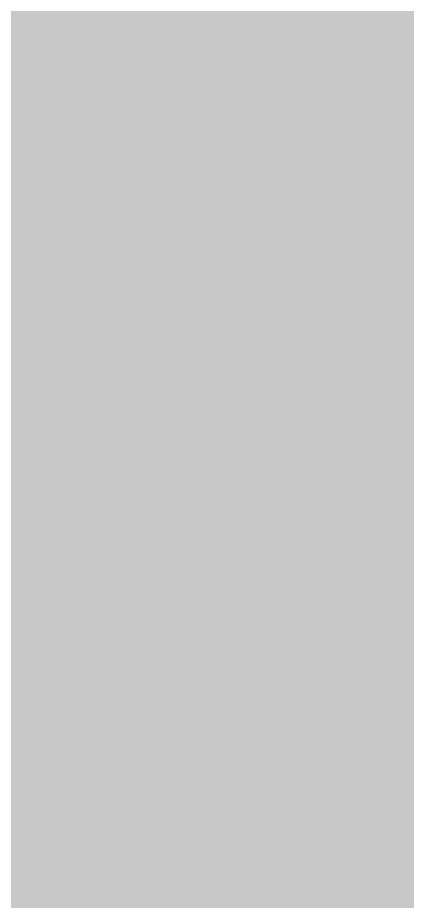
# Model space of a CAD drawing. Header units: millimetres. Extents: x 0 to 318, y 0 to 318.
# Drawn here: x 200.7 to 235.9, y 79.8 to 159.6 of the extents above; entities that cross this region are included whole.
import ezdxf

# ---------------------------------------------------------------- set-up
doc = ezdxf.new("R2010")
doc.units = ezdxf.units.MM

msp = doc.modelspace()

# ---------------------------------------------------------------- hatches: boundary and pattern name
msp.add_hatch(color=254).paths.add_polyline_path([(21.2189, 0.0536), (20.955, 0.0533), (20.6934, 0.0584), (20.4292, 0.066), (20.1676, 0.0787), (19.906, 0.094), (19.6469, 0.1118), (19.3853, 0.1321), (19.1262, 0.1549), (18.8671, 0.1829), (18.608, 0.2134), (18.349, 0.2464), (18.0924, 0.2845), (17.8359, 0.3251), (17.5793, 0.3683), (17.3253, 0.414), (17.0688, 0.4623), (16.8148, 0.5156), (16.5633, 0.5715), (16.3093, 0.6299), (16.0579, 0.6909), (15.809, 0.7544), (15.56, 0.823), (15.3111, 0.8941), (15.0622, 0.9677), (14.8158, 1.0439), (14.5694, 1.1227), (14.3256, 1.2065), (14.0818, 1.2903), (13.8379, 1.3792), (13.5966, 1.4707), (13.3579, 1.5646), (13.1191, 1.6637), (12.8803, 1.7628), (12.6441, 1.8669), (12.4079, 1.9736), (12.1742, 2.0803), (11.9405, 2.192), (11.7094, 2.3089), (11.4808, 2.4257), (11.2522, 2.5451), (11.0236, 2.6695), (10.7975, 2.794), (10.574, 2.9235), (10.3505, 3.0556), (10.1295, 3.1877), (9.9111, 3.3249), (9.6926, 3.4646), (9.4742, 3.6068), (9.2608, 3.7541), (9.0475, 3.9014), (8.8341, 4.0513), (8.6258, 4.2037), (8.4176, 4.3612), (8.2118, 4.5187), (8.0061, 4.6812), (7.8029, 4.8438), (7.6022, 5.0114), (7.4041, 5.1816), (7.206, 5.3518), (7.0129, 5.527), (6.8174, 5.7048), (6.6269, 5.8826), (6.4389, 6.0655), (6.2509, 6.2509), (6.0655, 6.4389), (5.8852, 6.6269), (5.7048, 6.8174), (5.527, 7.0104), (5.3518, 7.206), (5.1816, 7.4041), (5.0114, 7.6022), (4.8463, 7.8029), (4.6812, 8.0061), (4.5187, 8.2118), (4.3612, 8.4176), (4.2062, 8.6258), (4.0513, 8.8341), (3.9014, 9.0475), (3.7541, 9.2608), (3.6068, 9.4742), (3.4646, 9.6926), (3.3249, 9.9085), (3.1877, 10.1295), (3.0556, 10.3505), (2.9235, 10.574), (2.794, 10.7975), (2.6695, 11.0236), (2.5451, 11.2522), (2.4257, 11.4808), (2.3063, 11.7094), (2.192, 11.9405), (2.0803, 12.1742), (1.971, 12.4079), (1.8669, 12.6441), (1.7628, 12.8803), (1.6637, 13.1191), (1.5646, 13.3579), (1.4707, 13.5966), (1.3792, 13.8379), (1.2903, 14.0818), (1.2065, 14.3256), (1.1227, 14.5694), (1.0439, 14.8158), (0.9652, 15.0622), (0.8915, 15.3111), (0.823, 15.56), (0.7544, 15.809), (0.6883, 16.0604), (0.6274, 16.3093), (0.569, 16.5633), (0.5131, 16.8148), (0.4623, 17.0688), (0.4115, 17.3253), (0.3658, 17.5793), (0.3226, 17.8359), (0.2819, 18.0924), (0.2464, 18.3515), (0.2134, 18.608), (0.1829, 18.8671), (0.1549, 19.1262), (0.1295, 19.3878), (0.1092, 19.6469), (0.0914, 19.9085), (0.0762, 20.1701), (0.066, 20.4318), (0.0584, 20.6934), (0.0533, 20.955), (0.0508, 21.2192), (0.0522, 296.387), (0.0533, 296.6491), (0.0584, 296.9108), (0.066, 297.1724), (0.0762, 297.434), (0.0914, 297.6956), (0.1092, 297.9572), (0.1295, 298.2163), (0.1549, 298.4779), (0.1829, 298.737), (0.2134, 298.9961), (0.2464, 299.2526), (0.2819, 299.5117), (0.3226, 299.7683), (0.3658, 300.0248), (0.4115, 300.2788), (0.4623, 300.5328), (0.5131, 300.7868), (0.569, 301.0408), (0.6274, 301.2923), (0.6883, 301.5437), (0.7544, 301.7952), (0.823, 302.0441), (0.8915, 302.293), (0.9652, 302.5419), (1.0439, 302.7883), (1.1227, 303.0322), (1.2065, 303.2785), (1.2903, 303.5224), (1.3792, 303.7637), (1.4707, 304.005), (1.5646, 304.2463), (1.6637, 304.485), (1.7628, 304.7238), (1.8669, 304.96), (1.971, 305.1937), (2.0803, 305.4299), (2.192, 305.6611), (2.3063, 305.8922), (2.4257, 306.1233), (2.5451, 306.3519), (2.6695, 306.578), (2.794, 306.8041), (2.9235, 307.0301), (3.0556, 307.2511), (3.1877, 307.4746), (3.3249, 307.6931), (3.4646, 307.9115), (3.6068, 308.1274), (3.7541, 308.3433), (3.9014, 308.5567), (4.0513, 308.7675), (4.2062, 308.9783), (4.3612, 309.1866), (4.5187, 309.3923), (4.6812, 309.5981), (4.8463, 309.7987), (5.0114, 309.9994), (5.1816, 310.2), (5.3518, 310.3956), (5.527, 310.5912), (5.7048, 310.7842), (5.8852, 310.9747), (6.0655, 311.1652), (6.2509, 311.3532), (6.4389, 311.5361), (6.6269, 311.719), (6.8174, 311.8993), (7.0129, 312.0771), (7.206, 312.2498), (7.4041, 312.4225), (7.6022, 312.5927), (7.8029, 312.7578), (8.0061, 312.9229), (8.2118, 313.0829), (8.4176, 313.243), (8.6258, 313.3979), (8.8341, 313.5503), (9.0475, 313.7027), (9.2608, 313.85), (9.4742, 313.9948), (9.6926, 314.137), (9.9111, 314.2767), (10.1295, 314.4139), (10.3505, 314.5485), (10.574, 314.6806), (10.7975, 314.8101), (11.0236, 314.9346), (11.2522, 315.0591), (11.4808, 315.1784), (11.7094, 315.2953), (11.9405, 315.4096), (12.1742, 315.5213), (12.4079, 315.6306), (12.6441, 315.7372), (12.8803, 315.8414), (13.1191, 315.9404), (13.3579, 316.037), (13.5966, 316.1335), (13.8379, 316.2249), (14.0818, 316.3113), (14.3256, 316.3976), (14.5694, 316.4815), (14.8158, 316.5602), (15.0622, 316.6364), (15.3111, 316.7101), (15.56, 316.7812), (15.809, 316.8498), (16.0579, 316.9133), (16.3093, 316.9742), (16.5633, 317.0326), (16.8148, 317.0885), (17.0688, 317.1419), (17.3253, 317.1901), (17.5793, 317.2384), (17.8359, 317.2816), (18.0924, 317.3197), (18.349, 317.3578), (18.608, 317.3908), (18.8671, 317.4213), (19.1262, 317.4492), (19.3853, 317.4721), (19.6469, 317.4949), (19.906, 317.5127), (20.1676, 317.5254), (20.4292, 317.5381), (20.6934, 317.5457), (20.955, 317.5508), (21.2166, 317.5533), (296.3855, 317.5536), (296.6466, 317.5508), (296.9108, 317.5457), (297.1724, 317.5381), (297.434, 317.5254), (297.6956, 317.5127), (297.9572, 317.4949), (298.2163, 317.4721), (298.4754, 317.4492), (298.737, 317.4213), (298.9936, 317.3908), (299.2526, 317.3578), (299.5092, 317.3197), (299.7683, 317.2816), (300.0223, 317.2384), (300.2788, 317.1901), (300.5328, 317.1419), (300.7868, 317.0885), (301.0408, 317.0326), (301.2923, 316.9742), (301.5437, 316.9133), (301.7952, 316.8498), (302.0441, 316.7812), (302.293, 316.7101), (302.5419, 316.6364), (302.7883, 316.5602), (303.0322, 316.4815), (303.2785, 316.3976), (303.5224, 316.3113), (303.7637, 316.2249), (304.005, 316.1335), (304.2463, 316.037), (304.485, 315.9404), (304.7238, 315.8414), (304.96, 315.7372), (305.1962, 315.6306), (305.4299, 315.5213), (305.6611, 315.4096), (305.8922, 315.2953), (306.1233, 315.1784), (306.3519, 315.0591), (306.5805, 314.9346), (306.8066, 314.8101), (307.0301, 314.6806), (307.2536, 314.5485), (307.4746, 314.4139), (307.6931, 314.2767), (307.9115, 314.137), (308.1274, 313.9948), (308.3433, 313.85), (308.5567, 313.7027), (308.7675, 313.5503), (308.9783, 313.3979), (309.1866, 313.243), (309.3923, 313.0829), (309.5981, 312.9229), (309.7987, 312.7578), (310.0019, 312.5927), (310.2, 312.4225), (310.3956, 312.2498), (310.5912, 312.0771), (310.7842, 311.8993), (310.9773, 311.719), (311.1652, 311.5361), (311.3532, 311.3532), (311.5386, 311.1652), (311.719, 310.9747), (311.8993, 310.7842), (312.0771, 310.5912), (312.2498, 310.3956), (312.4225, 310.2), (312.5927, 309.9994), (312.7578, 309.7987), (312.9229, 309.5981), (313.0829, 309.3923), (313.243, 309.1866), (313.3979, 308.9783), (313.5528, 308.7675), (313.7027, 308.5567), (313.85, 308.3433), (313.9948, 308.1274), (314.137, 307.9115), (314.2767, 307.6931), (314.4139, 307.4746), (314.5485, 307.2511), (314.6806, 307.0301), (314.8101, 306.8041), (314.9346, 306.578), (315.0591, 306.3519), (315.1784, 306.1233), (315.2953, 305.8922), (315.4096, 305.6611), (315.5213, 305.4299), (315.6306, 305.1937), (315.7372, 304.96), (315.8388, 304.7238), (315.9404, 304.485), (316.037, 304.2463), (316.1309, 304.005), (316.2224, 303.7637), (316.3113, 303.5224), (316.3976, 303.2785), (316.4789, 303.0322), (316.5602, 302.7883), (316.6364, 302.5419), (316.7101, 302.293), (316.7812, 302.0441), (316.8472, 301.7952), (316.9133, 301.5437), (316.9742, 301.2923), (317.0326, 301.0408), (317.0885, 300.7868), (317.1393, 300.5328), (317.1901, 300.2788), (317.2358, 300.0248), (317.279, 299.7683), (317.3197, 299.5117), (317.3552, 299.2526), (317.3908, 298.9961), (317.4213, 298.737), (317.4467, 298.4779), (317.4721, 298.2163), (317.4924, 297.9572), (317.5102, 297.6956), (317.5254, 297.434), (317.5356, 297.1724), (317.5432, 296.9108), (317.5483, 296.6491), (317.5508, 296.385), (317.5522, 21.2203), (317.5483, 20.955), (317.5432, 20.6934), (317.5356, 20.4318), (317.5254, 20.1701), (317.5102, 19.9085), (317.4924, 19.6469), (317.4721, 19.3878), (317.4467, 19.1262), (317.4213, 18.8671), (317.3908, 18.608), (317.3552, 18.3515), (317.3197, 18.0924), (317.279, 17.8359), (317.2358, 17.5793), (317.1901, 17.3253), (317.1393, 17.0688), (317.0885, 16.8148), (317.0326, 16.5633), (316.9742, 16.3093), (316.9133, 16.0604), (316.8472, 15.809), (316.7812, 15.56), (316.7101, 15.3111), (316.6364, 15.0622), (316.5602, 14.8158), (316.4789, 14.5694), (316.3976, 14.3256), (316.3113, 14.0818), (316.2224, 13.8379), (316.1309, 13.5966), (316.037, 13.3579), (315.9404, 13.1191), (315.8388, 12.8803), (315.7372, 12.6441), (315.6306, 12.4079), (315.5213, 12.1742), (315.4096, 11.9405), (315.2953, 11.7094), (315.1784, 11.4808), (315.0591, 11.2522), (314.9346, 11.0236), (314.8101, 10.7975), (314.6806, 10.574), (314.5485, 10.3505), (314.4139, 10.1295), (314.2767, 9.9085), (314.137, 9.6926), (313.9948, 9.4742), (313.85, 9.2608), (313.7027, 9.0475), (313.5528, 8.8341), (313.3979, 8.6258), (313.243, 8.4176), (313.0829, 8.2118), (312.9229, 8.0061), (312.7578, 7.8029), (312.5927, 7.6022), (312.4225, 7.4041), (312.2498, 7.206), (312.0771, 7.0104), (311.8993, 6.8174), (311.719, 6.6269), (311.5386, 6.4389), (311.3532, 6.2509), (311.1652, 6.0655), (310.9773, 5.8826), (310.7842, 5.7048), (310.5912, 5.527), (310.3956, 5.3518), (310.2, 5.1816), (310.0019, 5.0114), (309.7987, 4.8438), (309.5981, 4.6812), (309.3923, 4.5187), (309.1866, 4.3612), (308.9783, 4.2037), (308.7675, 4.0513), (308.5567, 3.9014), (308.3433, 3.7541), (308.1274, 3.6068), (307.9115, 3.4646), (307.6931, 3.3249), (307.4746, 3.1877), (307.2536, 3.0556), (307.0301, 2.9235), (306.8066, 2.794), (306.5805, 2.6695), (306.3519, 2.5451), (306.1233, 2.4257), (305.8922, 2.3089), (305.6611, 2.192), (305.4299, 2.0803), (305.1962, 1.9736), (304.96, 1.8669), (304.7238, 1.7628), (304.485, 1.6637), (304.2463, 1.5646), (304.005, 1.4707), (303.7637, 1.3792), (303.5224, 1.2903), (303.2785, 1.2065), (303.0322, 1.1227), (302.7883, 1.0439), (302.5419, 0.9677), (302.293, 0.8941), (302.0441, 0.823), (301.7952, 0.7544), (301.5437, 0.6909), (301.2923, 0.6299), (301.0408, 0.5715), (300.7868, 0.5156), (300.5328, 0.4623), (300.2788, 0.414), (300.0223, 0.3683), (299.7683, 0.3251), (299.5092, 0.2845), (299.2526, 0.2464), (298.9936, 0.2134), (298.737, 0.1829), (298.4754, 0.1549), (298.2163, 0.1321), (297.9572, 0.1118), (297.6956, 0.094), (297.434, 0.0787), (297.1724, 0.066), (296.9108, 0.0584), (296.6466, 0.0533), (296.385, 0.0533)])
h = msp.add_hatch(color=252)
h.paths.add_polyline_path([(224.3914, 126.8137), (224.3914, 130.03), (224.3887, 130.4442), (224.3836, 130.8532), (224.3734, 131.257), (224.3607, 131.6533), (224.3455, 132.047), (224.3252, 132.4331), (224.3023, 132.8115), (224.2744, 133.1849), (224.2439, 133.5532), (224.2083, 133.9164), (224.1677, 134.272), (224.1245, 134.6225), (224.0763, 134.9654), (224.0255, 135.3033), (223.9696, 135.636), (223.9086, 135.9611), (223.8451, 136.2812), (223.7765, 136.5936), (223.7029, 136.9009), (223.6241, 137.2006), (223.5429, 137.4953), (223.4565, 137.7848), (223.3651, 138.0668), (223.2685, 138.3411), (223.1669, 138.6103), (223.0603, 138.8745), (222.951, 139.131), (222.8342, 139.38), (222.7148, 139.6238), (222.5904, 139.86), (222.4583, 140.0912), (222.3237, 140.3147), (222.1814, 140.5331), (222.0366, 140.7439), (221.8842, 140.9497), (221.7293, 141.1478), (221.5667, 141.3383), (221.3991, 141.5237), (221.2264, 141.7015), (221.0486, 141.8717), (220.8632, 142.0368), (220.6727, 142.1943), (220.4771, 142.3441), (220.2764, 142.4889), (220.0707, 142.6261), (219.8573, 142.7582), (219.6389, 142.8826), (219.4128, 142.9995), (219.1842, 143.1087), (218.9455, 143.2103), (218.7042, 143.3068), (218.4552, 143.3957), (218.1987, 143.4795), (217.9371, 143.5532), (217.6704, 143.6218), (217.3961, 143.6827), (217.1141, 143.7361), (216.8271, 143.7843), (216.5325, 143.8224), (216.2327, 143.8554), (215.9254, 143.8808), (215.613, 143.8986), (215.2929, 143.9113), (214.9653, 143.9139), (214.6427, 143.9113), (214.3252, 143.8986), (214.0128, 143.8808), (213.708, 143.858), (213.4057, 143.825), (213.1111, 143.7869), (212.8215, 143.7386), (212.537, 143.6853), (212.2576, 143.6243), (211.9859, 143.5583), (211.7166, 143.4821), (211.455, 143.3982), (211.1959, 143.3093), (210.9445, 143.2103), (210.6981, 143.1061), (210.4568, 142.9918), (210.2206, 142.8725), (209.9894, 142.7429), (209.7659, 142.6083), (209.5449, 142.4661), (209.329, 142.3137), (209.1207, 142.1562), (208.915, 141.9885), (208.7169, 141.8158), (208.5238, 141.6329), (208.3333, 141.445), (208.1505, 141.2469), (207.9727, 141.0411), (207.7974, 140.8278), (207.6298, 140.6068), (207.4672, 140.3782), (207.3097, 140.1394), (207.1573, 139.893), (207.0075, 139.6416), (206.8652, 139.38), (206.7281, 139.1082), (206.596, 138.8313), (206.4664, 138.5443), (206.3445, 138.2497), (206.2277, 137.9474), (206.1134, 137.6375), (206.0067, 137.3175), (205.9026, 136.9898), (205.806, 136.652), (205.7121, 136.3091), (205.6257, 135.956), (205.5419, 135.5928), (205.4631, 135.222), (205.3895, 134.8435), (205.3209, 134.4574), (205.2574, 134.0612), (205.199, 133.6573), (205.1431, 133.2433), (205.0948, 132.8217), (205.0491, 132.3899), (205.011, 131.9505), (204.9755, 131.5009), (204.945, 131.0437), (204.9196, 130.5763), (204.8967, 130.1013), (204.8815, 129.6187), (204.8688, 129.1234), (204.8637, 128.6231), (204.8612, 128.11), (204.8637, 127.5461), (204.8764, 126.9949), (204.8967, 126.459), (204.9221, 125.9357), (204.9577, 125.4277), (204.9983, 124.9324), (205.0491, 124.4498), (205.105, 123.9799), (205.1685, 123.5227), (205.2371, 123.0782), (205.3133, 122.6464), (205.3971, 122.2273), (205.486, 121.8209), (205.5825, 121.4272), (205.6841, 121.0437), (205.7933, 120.6729), (205.9076, 120.3147), (206.0296, 119.9667), (206.154, 119.6289), (206.2861, 119.3038), (206.4233, 118.9888), (206.5655, 118.684), (206.7128, 118.3919), (206.8678, 118.11), (207.0252, 117.8357), (207.1878, 117.5741), (207.3554, 117.3201), (207.5282, 117.0788), (207.7034, 116.8451), (207.8863, 116.6216), (208.0717, 116.4057), (208.2622, 116.1999), (208.4553, 116.0043), (208.6534, 115.8164), (208.854, 115.636), (209.0598, 115.4659), (209.2681, 115.3033), (209.4814, 115.1484), (209.6973, 115.001), (209.9158, 114.8639), (210.1367, 114.7318), (210.3628, 114.6073), (210.5889, 114.493), (210.82, 114.3813), (211.0537, 114.2797), (211.2874, 114.1857), (211.5261, 114.0943), (211.7649, 114.013), (212.0087, 113.9368), (212.2526, 113.8657), (212.4989, 113.8022), (212.7453, 113.7437), (212.9942, 113.6904), (213.2457, 113.6447), (213.4972, 113.6015), (213.7512, 113.5659), (214.0077, 113.5329), (214.2617, 113.505), (214.5182, 113.4821), (214.7748, 113.4643), (215.0339, 113.4516), (215.2929, 113.4415), (215.552, 113.4364), (215.8111, 113.4339), (215.9559, 113.4364), (216.1007, 113.4389), (216.248, 113.4415), (216.3928, 113.4466), (216.5375, 113.4542), (216.6823, 113.4643), (216.8271, 113.472), (216.9719, 113.4847), (217.1167, 113.4974), (217.2614, 113.5126), (217.4037, 113.5278), (217.5485, 113.5456), (217.6907, 113.5634), (217.8329, 113.5837), (217.9752, 113.604), (218.1174, 113.6269), (218.2597, 113.6498), (218.3994, 113.6726), (218.5391, 113.698), (218.6788, 113.726), (218.8185, 113.7539), (218.9582, 113.7818), (219.0953, 113.8123), (219.2325, 113.8428), (219.3671, 113.8733), (219.5043, 113.9063), (219.6389, 113.9393), (219.771, 113.9749), (219.9056, 114.0079), (220.0377, 114.046), (220.1672, 114.0816), (220.2993, 114.1197), (220.4263, 114.1578), (220.5558, 114.1959), (220.6828, 114.234), (220.8073, 114.2746), (220.9343, 114.3152), (221.0562, 114.3559), (221.1807, 114.3991), (221.3, 114.4397), (221.422, 114.4829), (221.5388, 114.5261), (221.6582, 114.5692), (221.7725, 114.6124), (221.8893, 114.6581), (222.0011, 114.7013), (222.1128, 114.747), (222.2246, 114.7928), (222.3338, 114.8359), (222.4405, 114.8817), (222.5472, 114.9274), (222.6513, 114.9731), (222.7529, 115.0188), (222.8545, 115.0671), (222.9536, 115.1128), (223.0526, 115.1585), (223.1492, 115.2042), (223.2431, 115.25), (223.3346, 115.2957), (223.426, 115.3414), (223.5149, 115.3871), (223.6013, 115.4328), (223.6851, 115.4786), (223.7689, 115.5243), (222.1343, 119.6453), (222.0341, 119.5959), (221.9376, 119.5502), (221.8385, 119.5045), (221.742, 119.4587), (221.6455, 119.413), (221.5464, 119.3698), (221.4499, 119.3267), (221.3534, 119.2835), (221.2543, 119.2428), (221.1578, 119.1997), (221.0613, 119.1616), (220.9648, 119.1209), (220.8682, 119.0803), (220.7717, 119.0422), (220.6752, 119.0041), (220.5787, 118.9685), (220.4822, 118.9304), (220.3856, 118.8949), (220.2917, 118.8618), (220.1951, 118.8263), (220.0986, 118.7933), (220.0046, 118.7602), (219.9081, 118.7272), (219.8141, 118.6967), (219.7176, 118.6663), (219.6236, 118.6358), (219.5271, 118.6078), (219.4331, 118.5799), (219.3392, 118.552), (219.2452, 118.524), (219.1512, 118.4986), (219.0572, 118.4732), (218.9632, 118.4478), (218.8693, 118.4224), (218.7753, 118.3996), (218.6813, 118.3767), (218.5899, 118.3564), (218.4959, 118.3361), (218.4044, 118.3157), (218.3105, 118.2954), (218.219, 118.2776), (218.125, 118.2573), (218.0336, 118.2421), (217.9422, 118.2243), (217.8507, 118.2091), (217.7593, 118.1938), (217.6678, 118.1811), (217.5764, 118.1684), (217.485, 118.1557), (217.3961, 118.143), (217.3046, 118.1329), (217.2157, 118.1227), (217.1243, 118.1125), (217.0354, 118.1049), (216.9439, 118.0973), (216.855, 118.0897), (216.7661, 118.0821), (216.6772, 118.077), (216.5883, 118.0744), (216.502, 118.0694), (216.4131, 118.0668), (216.3242, 118.0643), (216.2378, 118.0643), (216.1489, 118.0643), (216.0016, 118.0643), (215.8543, 118.0643), (215.7095, 118.0668), (215.5673, 118.0694), (215.425, 118.0744), (215.2828, 118.0821), (215.1431, 118.0897), (215.0034, 118.0998), (214.8662, 118.11), (214.7316, 118.1252), (214.597, 118.1405), (214.4649, 118.1583), (214.3328, 118.1811), (214.2033, 118.2065), (214.0737, 118.2319), (213.9493, 118.2624), (213.8223, 118.298), (213.7004, 118.3335), (213.5784, 118.3767), (213.4591, 118.4199), (213.3422, 118.4707), (213.2254, 118.524), (213.1111, 118.5799), (212.9993, 118.6434), (212.8876, 118.7094), (212.7783, 118.7831), (212.6717, 118.8593), (212.5675, 118.9406), (212.4659, 119.0295), (212.3643, 119.1209), (212.2653, 119.22), (212.1713, 119.3267), (212.0748, 119.4359), (211.9833, 119.5527), (211.8944, 119.6772), (211.8055, 119.8067), (211.7217, 119.9439), (211.6379, 120.0887), (211.5566, 120.2385), (211.4804, 120.396), (211.4042, 120.5636), (211.3305, 120.7364), (211.2594, 120.9167), (211.1908, 121.1047), (211.1248, 121.3028), (211.0613, 121.5085), (211.0003, 121.7219), (210.9419, 121.9454), (210.886, 122.1765), (210.8352, 122.4153), (210.7844, 122.6642), (210.7362, 122.9233), (210.693, 123.1925), (210.6498, 123.4694), (210.6117, 123.7564), (210.5736, 124.0536), (210.5406, 124.3609), (210.5101, 124.6784), (210.4847, 125.0086), (210.4593, 125.3465), (210.439, 125.697), (210.4187, 126.0577), (210.4034, 126.4285), (210.3933, 126.812)])
edge = h.paths.add_edge_path(flags=16)
edge.add_line((214.8526, 139.4559), (214.9958, 139.4536))
edge.add_line((214.9958, 139.4536), (215.1355, 139.4485))
edge.add_line((215.1355, 139.4485), (215.2752, 139.4435))
edge.add_line((215.2752, 139.4435), (215.4098, 139.4333))
edge.add_line((215.4098, 139.4333), (215.5419, 139.4206))
edge.add_line((215.5419, 139.4206), (215.6739, 139.4054))
edge.add_line((215.6739, 139.4054), (215.8009, 139.3876))
edge.add_line((215.8009, 139.3876), (215.9254, 139.3647))
edge.add_line((215.9254, 139.3647), (216.0473, 139.3419))
edge.add_line((216.0473, 139.3419), (216.1642, 139.3139))
edge.add_line((216.1642, 139.3139), (216.281, 139.2809))
edge.add_line((216.281, 139.2809), (216.3953, 139.2479))
edge.add_line((216.3953, 139.2479), (216.5071, 139.2098))
edge.add_line((216.5071, 139.2098), (216.6137, 139.1666))
edge.add_line((216.6137, 139.1666), (216.7204, 139.1209))
edge.add_line((216.7204, 139.1209), (216.8246, 139.0726))
edge.add_line((216.8246, 139.0726), (216.9236, 139.0193))
edge.add_line((216.9236, 139.0193), (217.0227, 138.9609))
edge.add_line((217.0227, 138.9609), (217.1192, 138.8999))
edge.add_line((217.1192, 138.8999), (217.2106, 138.8364))
edge.add_line((217.2106, 138.8364), (217.3021, 138.7653))
edge.add_line((217.3021, 138.7653), (217.391, 138.6916))
edge.add_line((217.391, 138.6916), (217.4773, 138.6154))
edge.add_line((217.4773, 138.6154), (217.5612, 138.5316))
edge.add_line((217.5612, 138.5316), (217.6424, 138.4452))
edge.add_line((217.6424, 138.4452), (217.7212, 138.3538))
edge.add_line((217.7212, 138.3538), (217.7974, 138.2573))
edge.add_line((217.7974, 138.2573), (217.871, 138.1582))
edge.add_line((217.871, 138.1582), (217.9447, 138.0515))
edge.add_line((217.9447, 138.0515), (218.0133, 137.9423))
edge.add_line((218.0133, 137.9423), (218.0819, 137.8255))
edge.add_line((218.0819, 137.8255), (218.1454, 137.7061))
edge.add_line((218.1454, 137.7061), (218.2089, 137.5791))
edge.add_line((218.2089, 137.5791), (218.2698, 137.4496))
edge.add_line((218.2698, 137.4496), (218.3282, 137.3124))
edge.add_line((218.3282, 137.3124), (218.3841, 137.1727))
edge.add_line((218.3841, 137.1727), (218.44, 137.0254))
edge.add_line((218.44, 137.0254), (218.4933, 136.873))
edge.add_line((218.4933, 136.873), (218.5416, 136.713))
edge.add_line((218.5416, 136.713), (218.5924, 136.5504))
edge.add_line((218.5924, 136.5504), (218.6381, 136.3802))
edge.add_line((218.6381, 136.3802), (218.6813, 136.205))
edge.add_line((218.6813, 136.205), (218.7245, 136.0246))
edge.add_line((218.7245, 136.0246), (218.7651, 135.8367))
edge.add_line((218.7651, 135.8367), (218.8032, 135.6436))
edge.add_line((218.8032, 135.6436), (218.8388, 135.4455))
edge.add_line((218.8388, 135.4455), (218.8743, 135.2372))
edge.add_line((218.8743, 135.2372), (218.9074, 135.0264))
edge.add_line((218.9074, 135.0264), (218.9378, 134.808))
edge.add_line((218.9378, 134.808), (218.9683, 134.5819))
edge.add_line((218.9683, 134.5819), (218.9963, 134.3508))
edge.add_line((218.9963, 134.3508), (219.0217, 134.112))
edge.add_line((219.0217, 134.112), (219.0445, 133.8682))
edge.add_line((219.0445, 133.8682), (219.0674, 133.6167))
edge.add_line((219.0674, 133.6167), (219.0877, 133.3576))
edge.add_line((219.0877, 133.3576), (219.1055, 133.0909))
edge.add_line((219.1055, 133.0909), (219.1233, 132.8191))
edge.add_line((219.1233, 132.8191), (219.1385, 132.5397))
edge.add_line((219.1385, 132.5397), (219.1512, 132.2527))
edge.add_line((219.1512, 132.2527), (219.1639, 131.9581))
edge.add_line((219.1639, 131.9581), (219.1741, 131.6558))
edge.add_line((219.1741, 131.6558), (219.1842, 131.3485))
edge.add_line((219.1842, 131.3485), (219.1918, 131.031))
edge.add_line((219.1918, 131.031), (219.1969, 130.7059))
edge.add_line((219.1969, 130.7059), (210.4499, 130.708))
edge.add_line((210.4499, 130.708), (210.4619, 131.064))
edge.add_line((210.4619, 131.064), (210.4796, 131.412))
edge.add_line((210.4796, 131.412), (210.4974, 131.7498))
edge.add_line((210.4974, 131.7498), (210.5177, 132.08))
edge.add_line((210.5177, 132.08), (210.5406, 132.3975))
edge.add_line((210.5406, 132.3975), (210.566, 132.7099))
edge.add_line((210.566, 132.7099), (210.5939, 133.0096))
edge.add_line((210.5939, 133.0096), (210.6219, 133.3017))
edge.add_line((210.6219, 133.3017), (210.6524, 133.5862))
edge.add_line((210.6524, 133.5862), (210.6854, 133.8605))
edge.add_line((210.6854, 133.8605), (210.7209, 134.1272))
edge.add_line((210.7209, 134.1272), (210.7565, 134.3863))
edge.add_line((210.7565, 134.3863), (210.7946, 134.6352))
edge.add_line((210.7946, 134.6352), (210.8352, 134.8765))
edge.add_line((210.8352, 134.8765), (210.8784, 135.1102))
edge.add_line((210.8784, 135.1102), (210.9216, 135.3363))
edge.add_line((210.9216, 135.3363), (210.9673, 135.5547))
edge.add_line((210.9673, 135.5547), (211.0156, 135.763))
edge.add_line((211.0156, 135.763), (211.0664, 135.9662))
edge.add_line((211.0664, 135.9662), (211.1172, 136.1618))
edge.add_line((211.1172, 136.1618), (211.1705, 136.3497))
edge.add_line((211.1705, 136.3497), (211.2264, 136.5301))
edge.add_line((211.2264, 136.5301), (211.2823, 136.7053))
edge.add_line((211.2823, 136.7053), (211.3407, 136.873))
edge.add_line((211.3407, 136.873), (211.4017, 137.033))
edge.add_line((211.4017, 137.033), (211.4626, 137.1879))
edge.add_line((211.4626, 137.1879), (211.5261, 137.3353))
edge.add_line((211.5261, 137.3353), (211.5896, 137.475))
edge.add_line((211.5896, 137.475), (211.6582, 137.6121))
edge.add_line((211.6582, 137.6121), (211.7268, 137.7391))
edge.add_line((211.7268, 137.7391), (211.7954, 137.8636))
edge.add_line((211.7954, 137.8636), (211.8665, 137.9804))
edge.add_line((211.8665, 137.9804), (211.9401, 138.0922))
edge.add_line((211.9401, 138.0922), (212.0138, 138.1989))
edge.add_line((212.0138, 138.1989), (212.09, 138.2979))
edge.add_line((212.09, 138.2979), (212.1662, 138.3944))
edge.add_line((212.1662, 138.3944), (212.2449, 138.4833))
edge.add_line((212.2449, 138.4833), (212.3262, 138.5697))
edge.add_line((212.3262, 138.5697), (212.4075, 138.651))
edge.add_line((212.4075, 138.651), (212.4913, 138.7246))
edge.add_line((212.4913, 138.7246), (212.5751, 138.7958))
edge.add_line((212.5751, 138.7958), (212.6615, 138.8618))
edge.add_line((212.6615, 138.8618), (212.7479, 138.9253))
edge.add_line((212.7479, 138.9253), (212.8368, 138.9837))
edge.add_line((212.8368, 138.9837), (212.9257, 139.0371))
edge.add_line((212.9257, 139.0371), (213.0171, 139.0879))
edge.add_line((213.0171, 139.0879), (213.1085, 139.1336))
edge.add_line((213.1085, 139.1336), (213.2025, 139.1742))
edge.add_line((213.2025, 139.1742), (213.2965, 139.2149))
edge.add_line((213.2965, 139.2149), (213.393, 139.2479))
edge.add_line((213.393, 139.2479), (213.4895, 139.2809))
edge.add_line((213.4895, 139.2809), (213.5886, 139.3088))
edge.add_line((213.5886, 139.3088), (213.6877, 139.3368))
edge.add_line((213.6877, 139.3368), (213.7893, 139.3596))
edge.add_line((213.7893, 139.3596), (213.8909, 139.3774))
edge.add_line((213.8909, 139.3774), (213.9925, 139.3952))
edge.add_line((213.9925, 139.3952), (214.0966, 139.4104))
edge.add_line((214.0966, 139.4104), (214.2007, 139.4231))
edge.add_line((214.2007, 139.4231), (214.3074, 139.4333))
edge.add_line((214.3074, 139.4333), (214.4141, 139.4409))
edge.add_line((214.4141, 139.4409), (214.5233, 139.4485))
edge.add_line((214.5233, 139.4485), (214.63, 139.4511))
edge.add_line((214.63, 139.4511), (214.7418, 139.4536))
edge.add_line((214.7418, 139.4536), (214.851, 139.4536))

doc.saveas('drawing.dxf')
